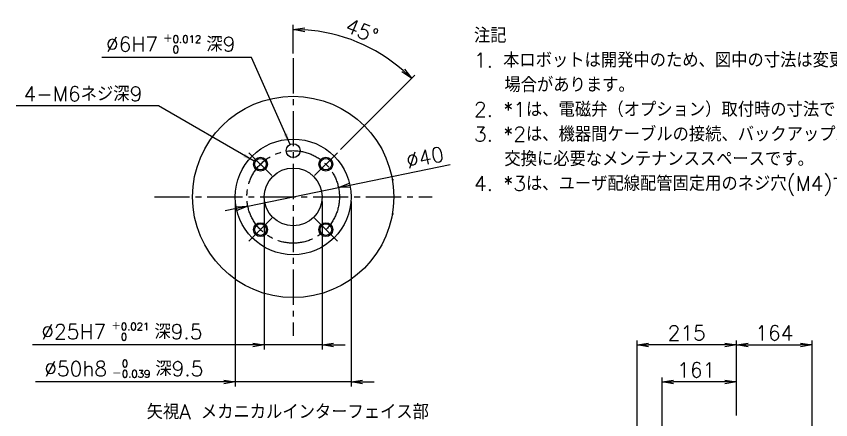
# Model space of a CAD drawing. Extents: x -7647 to -3756, y -5015 to -2358.
# Drawn here: x -7638 to -5878, y -3322 to -2450 of the extents above; entities that cross this region are included whole.
import ezdxf

# ---------------------------------------------------------------- set-up
doc = ezdxf.new("R2010")
doc.units = 0
doc.header["$LTSCALE"] = 4
doc.header["$MEASUREMENT"] = 0
doc.linetypes.add('CENTRE2', pattern=[28.575, 19.05, -3.175, 3.175, -3.175])
doc.layers.get('0').update_dxf_attribs({"linetype": 'CONTINUOUS'})
doc.layers.get('DEFPOINTS').update_dxf_attribs({"linetype": 'CONTINUOUS'})
for name, color, linetype in [('01', 7, 'CONTINUOUS'), ('01CENTER', 5, 'CENTRE2'), ('01HOSO', 6, 'CONTINUOUS'), ('02', 5, 'CONTINUOUS')]:
    doc.layers.add(name, color=color, linetype=linetype)
doc.styles.add('BIGFONT', font='ROMANS.SHX', dxfattribs={"bigfont": 'bigfont'})
doc.styles.get("Standard").update_dxf_attribs({"font": 'romans.shx', "bigfont": 'bigfont.shx'})
doc.dimstyles.new('L-IN', dxfattribs={"dimscale": 10, "dimtxt": 3.2, "dimasz": 2.5, "dimexe": 1, "dimexo": 1, "dimgap": 1, "dimtad": 1, "dimdec": 0, "dimtxsty": 'BIGFONT', "dimblk": 'YA-IN', "dimblk1": 'OPEN', "dimblk2": 'OPEN', "dimsah": 1, "dimcen": 0, "dimclrd": 256, "dimclre": 256, "dimclrt": 256, "dimazin": 3, "dimtp": 0.1, "dimtm": 0.2, "dimtfac": 0.625, "dimtdec": 0, "dimtmove": 0, "dimatfit": 3, "dimtolj": 1})
doc.dimstyles.new('L-IN5', dxfattribs={"dimscale": 10, "dimtxt": 3.2, "dimasz": 2.5, "dimexe": 1, "dimexo": 1, "dimgap": 1, "dimtad": 1, "dimdec": 0, "dimlfac": 0.2, "dimtxsty": 'BIGFONT', "dimblk": 'YA-IN', "dimblk1": 'OPEN', "dimblk2": 'OPEN', "dimsah": 1, "dimcen": 0, "dimclrd": 256, "dimclre": 256, "dimclrt": 256, "dimazin": 3, "dimtp": 0.1, "dimtm": 0.2, "dimtfac": 0.625, "dimtdec": 0, "dimtmove": 0, "dimatfit": 3, "dimtolj": 1})

# ---------------------------------------------------------------- blocks, each defined once
blk = doc.blocks.new('YA-IN')
at = {"color": 0, "linetype": 'BYBLOCK'}
for p, q in [((0, 0), (-1, 0.167)), ((-1, -0.167), (0, 0)), ((0, 0), (-1, 0))]:
    blk.add_line(p, q, dxfattribs=at)
blk = doc.blocks.new('_OPEN')
at = {"color": 0, "linetype": 'BYBLOCK'}
for p, q in [((-1, 0.167), (0, 0)), ((0, 0), (-1, -0.167)), ((0, 0), (-1, 0))]:
    blk.add_line(p, q, dxfattribs=at)
blk = doc.blocks.new('*D38')
at = {"linetype": 'BYBLOCK'}
for p, q in [((-6960, 3670), (-6960, 3732.2)), ((-6857.5, 3462.5), (-6696.8, 3623.2))]:
    blk.add_line(p, q, dxfattribs=at)
blk.add_arc((-6960, 3360), 362.2, 48.9549, 86.0451, dxfattribs=at)
at = {"layer": 'DEFPOINTS', "color": 0, "linetype": 'BYBLOCK'}
for p in [(-6778.9, 3673.7), (-6960, 3660), (-6864.5, 3455.5), (-6914, 3406), (-6960, 3060)]:
    blk.add_point(p, dxfattribs=at)
at = {"linetype": 'BYBLOCK', "xscale": 25, "yscale": 25, "zscale": 25}
for p, rotation in [((-6960, 3722.2), 178.0225269277778), ((-6703.9, 3616.1), 316.9774730722001)]:
    blk.add_blockref('_OPEN', p, dxfattribs=dict(at, rotation=rotation))
at = {"linetype": 'BYBLOCK', "insert": (-6811.4, 3718.7), "char_height": 32, "attachment_point": 5, "rotation": 337.5, "style": 'BIGFONT'}
blk.add_mtext('\\A1;45°', dxfattribs=at)
blk = doc.blocks.new('*D39')
at = {"linetype": 'BYBLOCK'}
for p, q in [((-6942.5, -2850), (-6942.5, -3170)), ((-6817.5, -2850), (-6817.5, -3170)), ((-6967.5, -3160), (-7443.2, -3160)), ((-6817.5, -3160), (-6942.5, -3160)), ((-6792.5, -3160), (-6767.5, -3160))]:
    blk.add_line(p, q, dxfattribs=at)
at = {"layer": 'DEFPOINTS', "color": 0, "linetype": 'BYBLOCK'}
for p in [(-6942.5, -2840), (-6817.5, -2840), (-6942.5, -3160)]:
    blk.add_point(p, dxfattribs=at)
at = {"linetype": 'BYBLOCK', "xscale": 25, "yscale": 25, "zscale": 25}
blk.add_blockref('_OPEN', (-6942.5, -3160), dxfattribs=at)
at = {"linetype": 'BYBLOCK', "xscale": 25, "yscale": 25, "zscale": 25, "rotation": 180}
blk.add_blockref('_OPEN', (-6817.5, -3160), dxfattribs=at)
at = {"linetype": 'BYBLOCK', "insert": (-7250, -3131.3), "char_height": 32, "attachment_point": 5, "style": 'BIGFONT'}
blk.add_mtext('\\A1;{∅}25H7{\\H0.5x;\\S ＋0.021^  \u30000; }深9.5', dxfattribs=at)
blk = doc.blocks.new('*D40')
at = {"linetype": 'BYBLOCK'}
for p, q in [((-7085, 3350), (-7085, 2950)), ((-6835, 3350), (-6835, 2950)), ((-7110, 2960), (-7516.8, 2960)), ((-6835, 2960), (-7085, 2960)), ((-6810, 2960), (-6785, 2960))]:
    blk.add_line(p, q, dxfattribs=at)
at = {"layer": 'DEFPOINTS', "color": 0, "linetype": 'BYBLOCK'}
for p in [(-7085, 3360), (-6835, 3360), (-7085, 2960)]:
    blk.add_point(p, dxfattribs=at)
at = {"linetype": 'BYBLOCK', "xscale": 25, "yscale": 25, "zscale": 25}
blk.add_blockref('_OPEN', (-7085, 2960), dxfattribs=at)
at = {"linetype": 'BYBLOCK', "xscale": 25, "yscale": 25, "zscale": 25, "rotation": 180}
blk.add_blockref('_OPEN', (-6835, 2960), dxfattribs=at)
at = {"linetype": 'BYBLOCK', "insert": (-7325.9, 2988.7), "char_height": 32, "attachment_point": 5, "style": 'BIGFONT'}
blk.add_mtext('\\A1;{∅}50h8{\\H0.5x;\\S \u30000^  －0.039; }深9.5', dxfattribs=at)
blk = doc.blocks.new('*D37')
at = {"linetype": 'BYBLOCK'}
for p, q in [((-6837.6, 3385.3), (-6620.7, 3430.2)), ((-7057.9, 3339.7), (-6862.1, 3380.3)), ((-7082.4, 3334.7), (-7106.9, 3329.6))]:
    blk.add_line(p, q, dxfattribs=at)
at = {"layer": 'DEFPOINTS', "color": 0, "linetype": 'BYBLOCK'}
for p in [(-6862.1, 3380.3), (-7057.9, 3339.7)]:
    blk.add_point(p, dxfattribs=at)
at = {"linetype": 'BYBLOCK', "xscale": 25, "yscale": 25, "zscale": 25}
for p, rotation in [((-6862.1, 3380.3), 191.6893691754393), ((-7057.9, 3339.7), 11.68936917543933)]:
    blk.add_blockref('_OPEN', p, dxfattribs=dict(at, rotation=rotation))
at = {"linetype": 'BYBLOCK', "insert": (-6675.3, 3445.5), "char_height": 32, "attachment_point": 5, "rotation": 11.6894, "style": 'BIGFONT'}
blk.add_mtext('\\A1;∅40', dxfattribs=at)
blk = doc.blocks.new('*D17')
at = {"linetype": 'BYBLOCK'}
for p, q in [((-6297, -3996), (-6297, -3150)), ((-6082, -3312.6), (-6082, -3150)), ((-6107, -3160), (-6272, -3160))]:
    blk.add_line(p, q, dxfattribs=at)
at = {"layer": 'DEFPOINTS', "color": 0, "linetype": 'BYBLOCK'}
for p in [(-6297, -3160), (-6082, -3322.6), (-6297, -4006)]:
    blk.add_point(p, dxfattribs=at)
at = {"linetype": 'BYBLOCK', "xscale": 25, "yscale": 25, "zscale": 25, "rotation": 180}
blk.add_blockref('_OPEN', (-6297, -3160), dxfattribs=at)
at = {"linetype": 'BYBLOCK', "xscale": 25, "yscale": 25, "zscale": 25}
blk.add_blockref('_OPEN', (-6082, -3160), dxfattribs=at)
at = {"linetype": 'BYBLOCK', "insert": (-6189.5, -3134), "char_height": 32, "attachment_point": 5, "style": 'BIGFONT'}
blk.add_mtext('\\A1;215', dxfattribs=at)
blk = doc.blocks.new('*D15')
at = {"linetype": 'BYBLOCK'}
for p, q in [((-6082, -3312.6), (-6082, -3150)), ((-5918.5, -3443), (-5918.5, -3150)), ((-6057, -3160), (-5943.5, -3160))]:
    blk.add_line(p, q, dxfattribs=at)
at = {"layer": 'DEFPOINTS', "color": 0, "linetype": 'BYBLOCK'}
for p in [(-5918.5, -3160), (-6082, -3322.6), (-5918.5, -3453)]:
    blk.add_point(p, dxfattribs=at)
at = {"linetype": 'BYBLOCK', "xscale": 25, "yscale": 25, "zscale": 25, "rotation": 180}
blk.add_blockref('_OPEN', (-6082, -3160), dxfattribs=at)
at = {"linetype": 'BYBLOCK', "xscale": 25, "yscale": 25, "zscale": 25}
blk.add_blockref('_OPEN', (-5918.5, -3160), dxfattribs=at)
at = {"linetype": 'BYBLOCK', "insert": (-6000.2, -3134), "char_height": 32, "attachment_point": 5, "style": 'BIGFONT'}
blk.add_mtext('\\A1;164', dxfattribs=at)
blk = doc.blocks.new('*D16')
at = {"linetype": 'BYBLOCK'}
for p, q in [((-6243, -3417.8), (-6243, -3230)), ((-6082, -3312.6), (-6082, -3230)), ((-6107, -3240), (-6218, -3240))]:
    blk.add_line(p, q, dxfattribs=at)
at = {"layer": 'DEFPOINTS', "color": 0, "linetype": 'BYBLOCK'}
for p in [(-6243, -3240), (-6082, -3322.6), (-6243, -3427.8)]:
    blk.add_point(p, dxfattribs=at)
at = {"linetype": 'BYBLOCK', "xscale": 25, "yscale": 25, "zscale": 25, "rotation": 180}
blk.add_blockref('_OPEN', (-6243, -3240), dxfattribs=at)
at = {"linetype": 'BYBLOCK', "xscale": 25, "yscale": 25, "zscale": 25}
blk.add_blockref('_OPEN', (-6082, -3240), dxfattribs=at)
at = {"linetype": 'BYBLOCK', "insert": (-6169.1, -3214), "char_height": 32, "attachment_point": 5, "style": 'BIGFONT'}
blk.add_mtext('\\A1;161', dxfattribs=at)

msp = doc.modelspace()

# ---------------------------------------------------------------- linework, layer by layer
at = {"layer": '01'}
for p, q in [((-6825, -2803.85792), (-6824.66611, -2803.85792)), ((-6825, -2876.14208), (-6824.66611, -2876.14208))]:
    msp.add_line(p, q, dxfattribs=at)
for centre, radius in [((-7040, -2840), 217.5), ((-7040, -2840), 125), ((-7040, -2740), 15), ((-7110.71068, -2769.28932), 12.5), ((-6969.28932, -2769.28932), 12.5), ((-7040, -2840), 62.5), ((-7110.71068, -2910.71068), 12.5), ((-6969.28932, -2910.71068), 12.5)]:
    msp.add_circle(centre, radius, dxfattribs=at)
for points, knots in [([(-6825, -2801.93659), (-6824.94327, -2802.25667), (-6824.82982, -2802.89674), (-6824.72067, -2803.53756), (-6824.66611, -2803.85792)], [0, 0, 0, 0, 0.9752056365, 1.9501281156, 1.9501281156, 1.9501281156, 1.9501281156]), ([(-6824.66611, -2876.14208), (-6824.72067, -2876.46244), (-6824.82982, -2877.10326), (-6824.94327, -2877.74333), (-6825, -2878.06341)], [0, 0, 0, 0, 0.9749224361, 1.9501281156, 1.9501281156, 1.9501281156, 1.9501281156])]:
    msp.add_open_spline(points, degree=3, knots=knots, dxfattribs=at)
at = {"layer": '01CENTER'}
for p, q in [((-7040, -2540), (-7040, -3140)), ((-7085.96194, -2794.03806), (-7135.45942, -2744.54058)), ((-6994.03806, -2794.03806), (-6944.54058, -2744.54058)), ((-7340, -2840), (-6740, -2840)), ((-7085.96194, -2885.96194), (-7135.45942, -2935.45942)), ((-6994.03806, -2885.96194), (-6944.54058, -2935.45942))]:
    msp.add_line(p, q, dxfattribs=at)
msp.add_circle((-7040, -2840), 100, dxfattribs=at)
at = {"layer": '01HOSO'}
for centre in [(-7110.71068, -2769.28932), (-6969.28932, -2769.28932), (-7110.71068, -2910.71068), (-6969.28932, -2910.71068)]:
    msp.add_circle(centre, 15, dxfattribs=at)

# ---------------------------------------------------------------- texts
at = {"layer": '02', "style": 'BIGFONT'}
msp.add_text('矢視A メカニカルインターフェイス部', height=32, dxfattribs=at).set_placement((-7356.50247, -3320.4453))
at = {"layer": '02', "insert": (-6649.4027, -2474.92377), "char_height": 32, "width": 1105, "attachment_point": 1}
msp.add_mtext('注記\\P1. 本ロボットは開発中のため、図中の寸法は変更する\\P   場合があります。\\P2. *1は、電磁弁（オプション）取付時の寸法です。\\P3. *2は、機器間ケーブルの接続、バックアップバッテリの\\P   交換に必要なメンテナンススペースです。\\P4. *3は、ユーザ配線配管固定用のネジ穴(M4)です。', dxfattribs=at)
at = {"layer": '02', "char_height": 32, "attachment_point": 6, "style": 'BIGFONT'}
for s, insert in [('\\A1;%%c6H7{\\H0.5x;\\S ＋0.012^  \u30000; }深9', (-7165, -2510)), ('\\A1;4-M6ネジ深9', (-7366.16771, -2617.3755))]:
    msp.add_mtext(s, dxfattribs=dict(at, insert=insert))

# ---------------------------------------------------------------- dimensions: what is measured, and where the dimension line sits
at = {"layer": '02'}
dim = msp.add_angular_dim_2l(base=(-6858.87504, -2526.28237), line1=((-6994.03806, -2794.03806), (-6944.54058, -2744.54058)), line2=((-7040, -2540), (-7040, -3140)), dimstyle='L-IN5', override={"dimazin": 2}, dxfattribs=at)
dim.commit()
dim.dimension.update_dxf_attribs({"geometry": '*D38', "text_midpoint": (-6891.42319, -2481.30385), "insert": (-80, -6200)})
dim = msp.add_diameter_dim_2p(p1=(-7137.92604, -2860.26056), p2=(-6942.07396, -2819.73944), dimstyle='L-IN5', dxfattribs=at)
dim.commit()
dim.dimension.update_dxf_attribs({"geometry": '*D37', "text_midpoint": (-6750, -2780), "dimtype": 163, "insert": (-80, -6200)})
dim = msp.add_linear_dim(base=(-7102.5, -3160), p1=(-6977.5, -2840), p2=(-7102.5, -2840), text='{∅}<>H7{\\H0.5x;\\S ＋0.021^  \u30000; }深9.5', dimstyle='L-IN5', dxfattribs=at)
dim.commit()
dim.dimension.update_dxf_attribs({"geometry": '*D39', "text_midpoint": (-7410, -3160), "dimtype": 160, "insert": (-160, 0)})
dim = msp.add_linear_dim(base=(-7165, -3240), p1=(-6915, -2840), p2=(-7165, -2840), text='{∅}<>h8{\\H0.5x;\\S \u30000^  －0.039; }深9.5', dimstyle='L-IN5', dxfattribs=at)
dim.commit()
dim.dimension.update_dxf_attribs({"geometry": '*D40', "text_midpoint": (-7405.87619, -3211.33333), "insert": (-80, -6200)})
for base, p1, p2, picture, middle in [((-6297, -3160), (-6082, -3322.61988), (-6297, -4006), '*D17', (-6189.5, -3134)), ((-5918.5, -3160), (-6082, -3322.6198779429), (-5918.5, -3453), '*D15', (-6000.25, -3134))]:
    dim = msp.add_linear_dim(base=base, p1=p1, p2=p2, dimstyle='L-IN', dxfattribs=at)
    dim.commit()
    dim.dimension.update_dxf_attribs({"geometry": picture, "text_midpoint": middle})
dim = msp.add_linear_dim(base=(-6243, -3240), p1=(-6082, -3322.61988), p2=(-6243, -3427.7746), dimstyle='L-IN', dxfattribs=at)
dim.commit()
dim.dimension.update_dxf_attribs({"geometry": '*D16', "text_midpoint": (-6169.14286, -3240), "dimtype": 160})

# ---------------------------------------------------------------- leaders
at = {"layer": '02', "annotation_type": 0, "has_hookline": 1, "hookline_direction": 1}
for points, dimstyle, text_width in [([(-7046.7082, -2726.58359), (-7130, -2538.66667), (-7155, -2538.66667)], 'L-IN5', 288.60952), ([(-7124.28046, -2762.89707), (-7331.16771, -2643.3755), (-7356.16771, -2643.3755)], 'L-IN', 272.15238)]:
    msp.add_leader(points, dimstyle=dimstyle, dxfattribs=dict(at, text_width=text_width))

doc.saveas('drawing.dxf')
